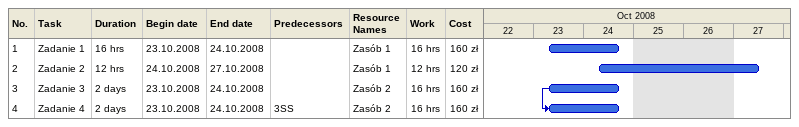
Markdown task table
| ID | Task | Duration | Start | Finish | Predecessors | Resources | Work (h) | Cost (zł) |
|---|---|---|---|---|---|---|---|---|
| 1 | Zadanie 1 | 16h | 2008-10-23 | 2008-10-24 |  | Zasób 1 | 16 | 160 |
| 2 | Zadanie 2 | 12h | 2008-10-24 | 2008-10-27 |  | Zasób 1 | 12 | 120 |
| 3 | Zadanie 3 | 2d | 2008-10-23 | 2008-10-24 |  | Zasób 2 | 16 | 160 |
| 4 | Zadanie 4 | 2d | 2008-10-23 | 2008-10-24 | 3SS | Zasób 2 | 16 | 160 |
